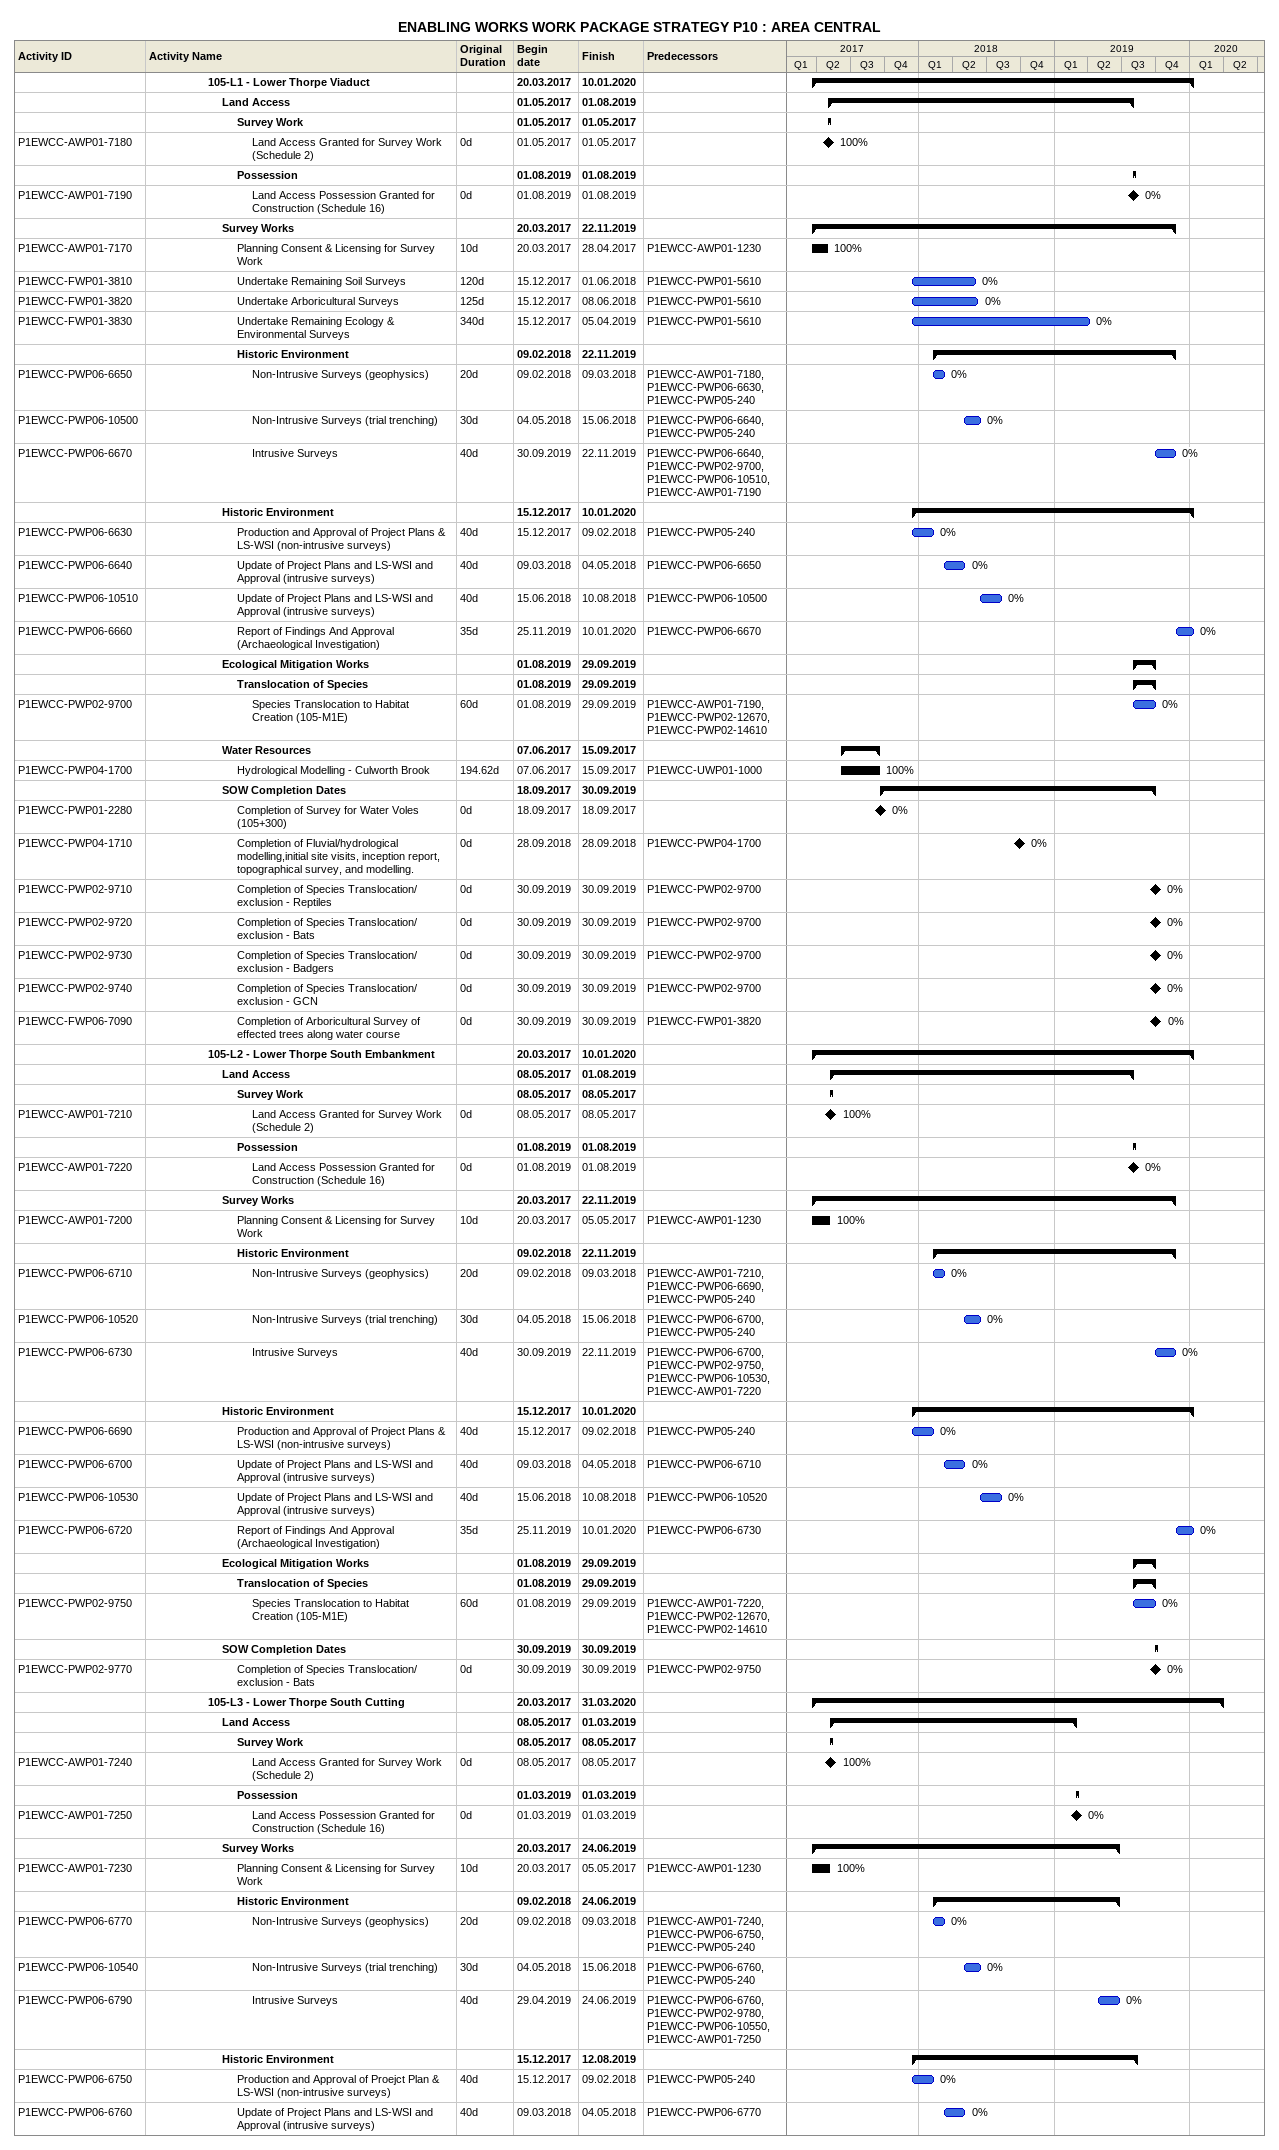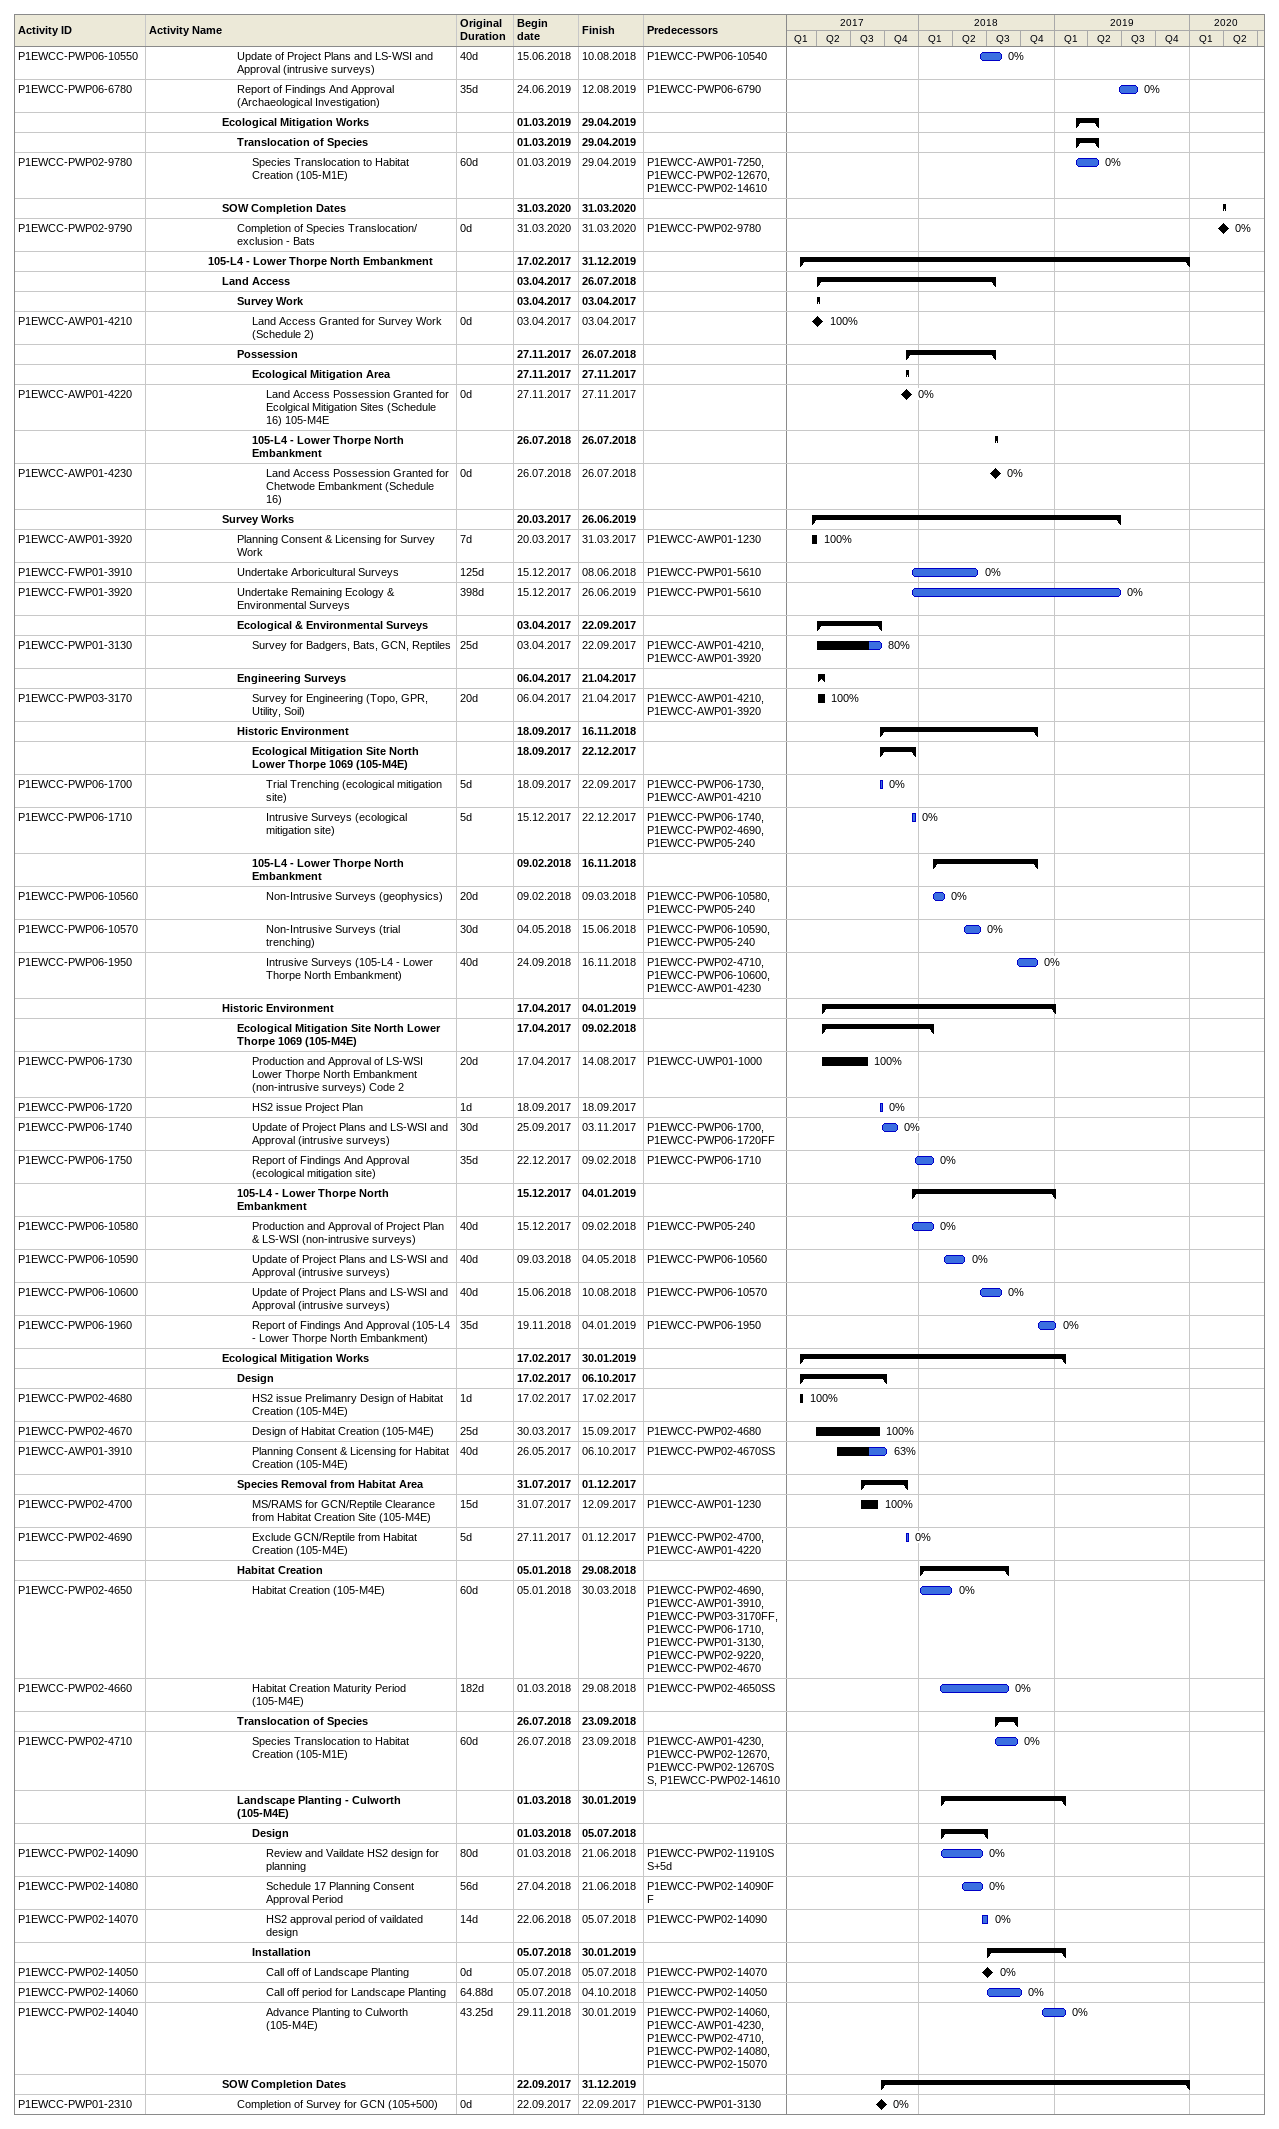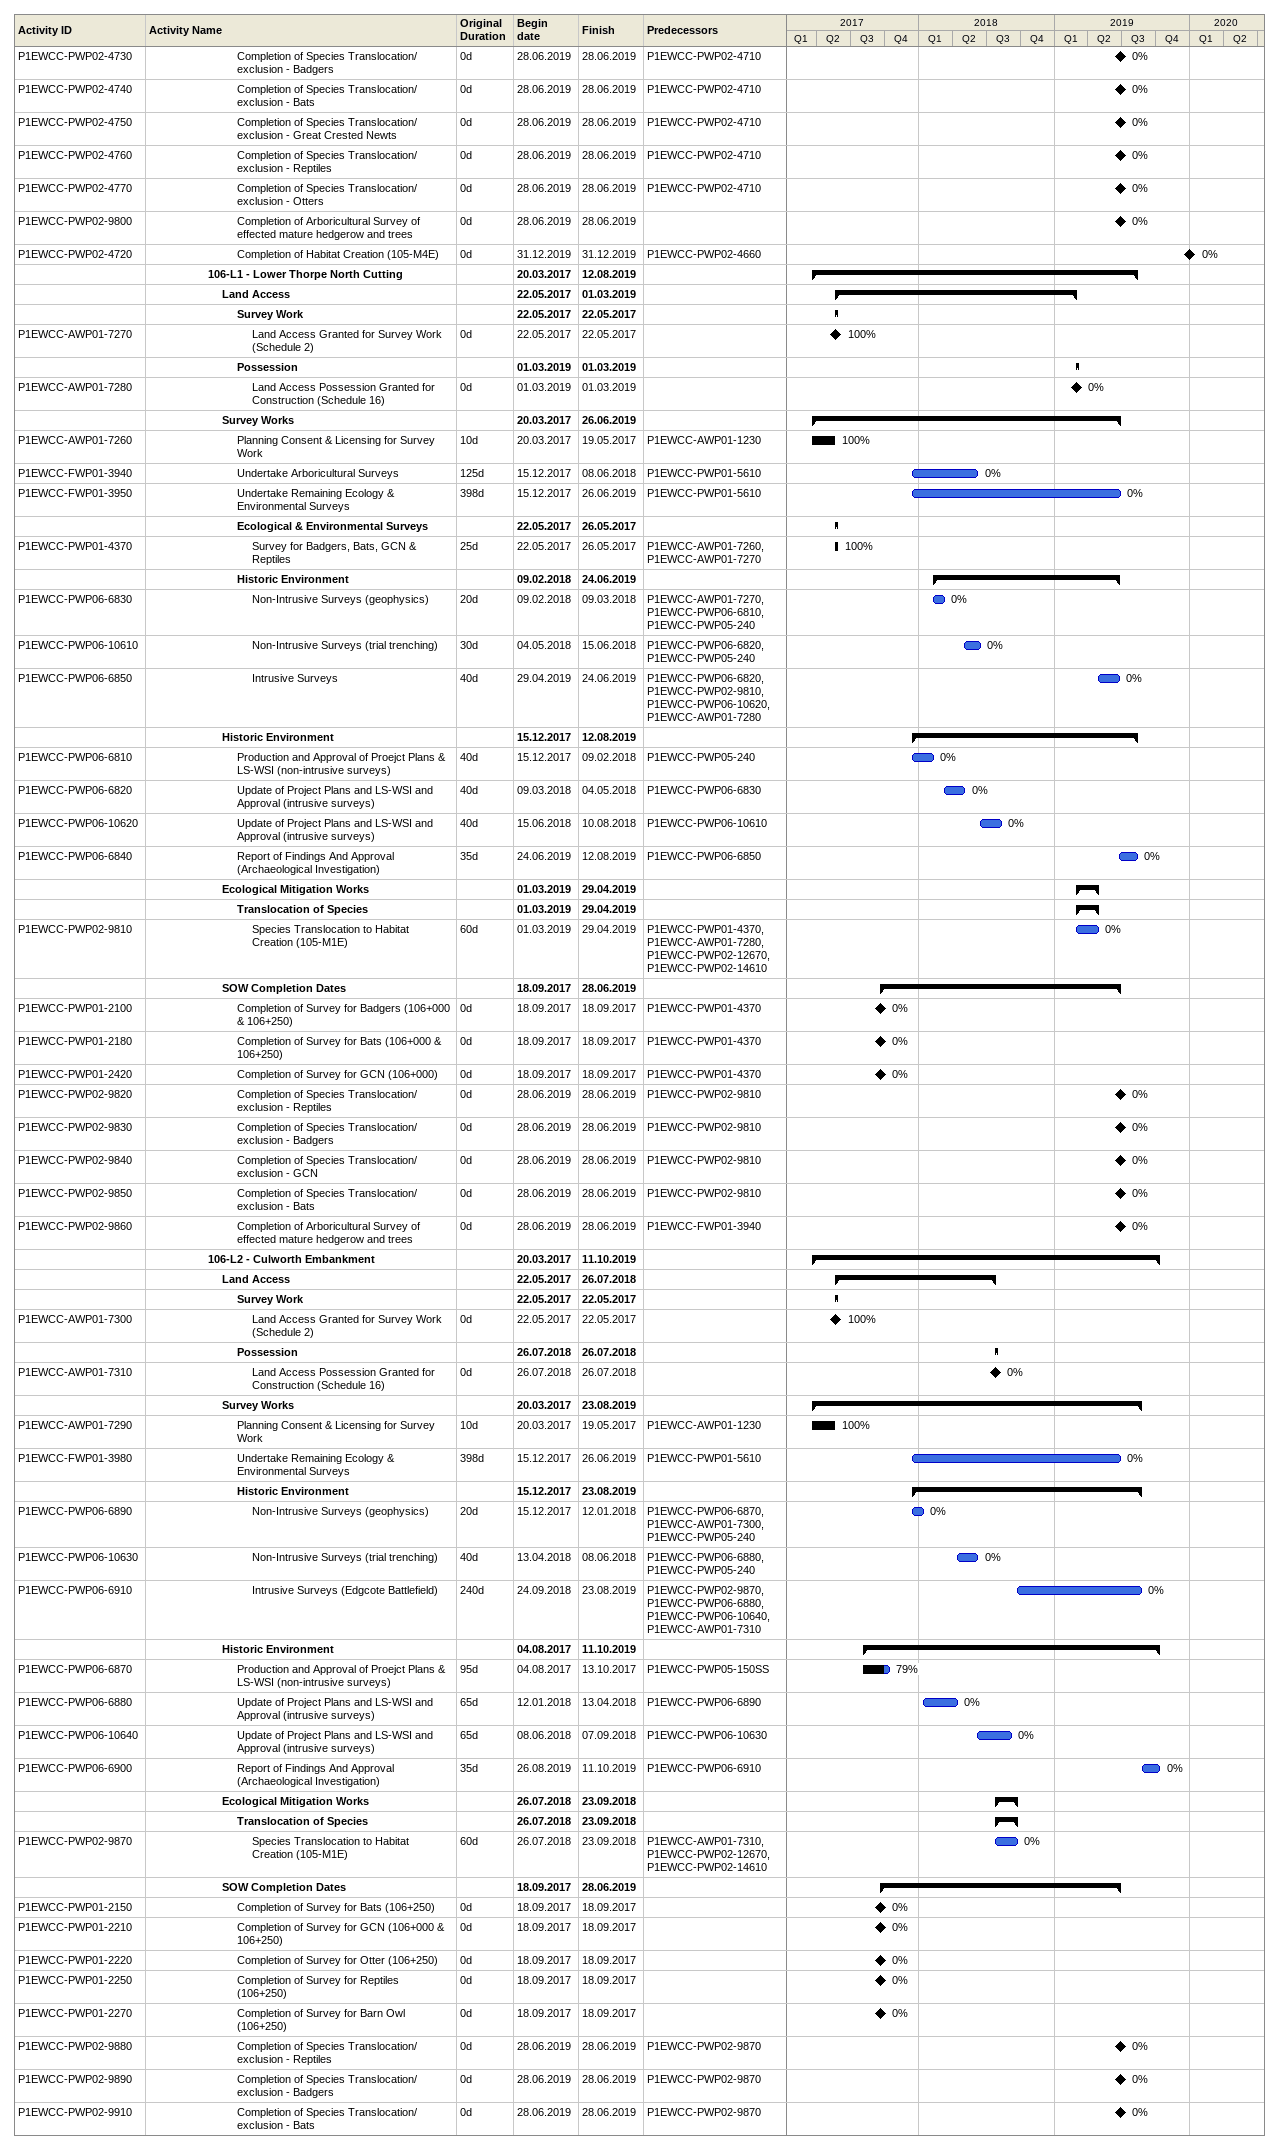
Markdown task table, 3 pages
ENABLING WORKS WORK PACKAGE STRATEGY P10 : AREA CENTRAL

| ID | Level | Task | Original duration | Start | Finish | Predecessors | % complete |
|---|---|---|---|---|---|---|---|
|  | 5 | **105-L1 - Lower Thorpe Viaduct** |  | 2017-03-20 | 2020-01-10 |  |  |
|  | 6 | **Land Access** |  | 2017-05-01 | 2019-08-01 |  |  |
|  | 7 | **Survey Work** |  | 2017-05-01 | 2017-05-01 |  |  |
| P1EWCC-AWP01-7180 | 8 | Land Access Granted for Survey Work (Schedule 2) | 0d | 2017-05-01 | 2017-05-01 |  | 100 |
|  | 7 | **Possession** |  | 2019-08-01 | 2019-08-01 |  |  |
| P1EWCC-AWP01-7190 | 8 | Land Access Possession Granted for Construction (Schedule 16) | 0d | 2019-08-01 | 2019-08-01 |  | 0 |
|  | 6 | **Survey Works** |  | 2017-03-20 | 2019-11-22 |  |  |
| P1EWCC-AWP01-7170 | 7 | Planning Consent & Licensing for Survey Work | 10d | 2017-03-20 | 2017-04-28 | P1EWCC-AWP01-1230 | 100 |
| P1EWCC-FWP01-3810 | 7 | Undertake Remaining Soil Surveys | 120d | 2017-12-15 | 2018-06-01 | P1EWCC-PWP01-5610 | 0 |
| P1EWCC-FWP01-3820 | 7 | Undertake Arboricultural Surveys | 125d | 2017-12-15 | 2018-06-08 | P1EWCC-PWP01-5610 | 0 |
| P1EWCC-FWP01-3830 | 7 | Undertake Remaining Ecology & Environmental Surveys | 340d | 2017-12-15 | 2019-04-05 | P1EWCC-PWP01-5610 | 0 |
|  | 7 | **Historic Environment** |  | 2018-02-09 | 2019-11-22 |  |  |
| P1EWCC-PWP06-6650 | 8 | Non-Intrusive Surveys (geophysics) | 20d | 2018-02-09 | 2018-03-09 | P1EWCC-AWP01-7180, P1EWCC-PWP06-6630, P1EWCC-PWP05-240 | 0 |
| P1EWCC-PWP06-10500 | 8 | Non-Intrusive Surveys (trial trenching) | 30d | 2018-05-04 | 2018-06-15 | P1EWCC-PWP06-6640, P1EWCC-PWP05-240 | 0 |
| P1EWCC-PWP06-6670 | 8 | Intrusive Surveys | 40d | 2019-09-30 | 2019-11-22 | P1EWCC-PWP06-6640, P1EWCC-PWP02-9700, P1EWCC-PWP06-10510, P1EWCC-AWP01-7190 | 0 |
|  | 6 | **Historic Environment** |  | 2017-12-15 | 2020-01-10 |  |  |
| P1EWCC-PWP06-6630 | 7 | Production and Approval of Project Plans & LS-WSI (non-intrusive surveys) | 40d | 2017-12-15 | 2018-02-09 | P1EWCC-PWP05-240 | 0 |
| P1EWCC-PWP06-6640 | 7 | Update of Project Plans and LS-WSI and Approval (intrusive surveys) | 40d | 2018-03-09 | 2018-05-04 | P1EWCC-PWP06-6650 | 0 |
| P1EWCC-PWP06-10510 | 7 | Update of Project Plans and LS-WSI and Approval (intrusive surveys) | 40d | 2018-06-15 | 2018-08-10 | P1EWCC-PWP06-10500 | 0 |
| P1EWCC-PWP06-6660 | 7 | Report of Findings And Approval (Archaeological Investigation) | 35d | 2019-11-25 | 2020-01-10 | P1EWCC-PWP06-6670 | 0 |
|  | 6 | **Ecological Mitigation Works** |  | 2019-08-01 | 2019-09-29 |  |  |
|  | 7 | **Translocation of Species** |  | 2019-08-01 | 2019-09-29 |  |  |
| P1EWCC-PWP02-9700 | 8 | Species Translocation to Habitat Creation (105-M1E) | 60d | 2019-08-01 | 2019-09-29 | P1EWCC-AWP01-7190, P1EWCC-PWP02-12670, P1EWCC-PWP02-14610 | 0 |
|  | 6 | **Water Resources** |  | 2017-06-07 | 2017-09-15 |  |  |
| P1EWCC-PWP04-1700 | 7 | Hydrological Modelling - Culworth Brook | 194.62d | 2017-06-07 | 2017-09-15 | P1EWCC-UWP01-1000 | 100 |
|  | 6 | **SOW Completion Dates** |  | 2017-09-18 | 2019-09-30 |  |  |
| P1EWCC-PWP01-2280 | 7 | Completion of Survey for Water Voles (105+300) | 0d | 2017-09-18 | 2017-09-18 |  | 0 |
| P1EWCC-PWP04-1710 | 7 | Completion of Fluvial/hydrological modelling,initial site visits, inception report, topographical survey, and modelling. | 0d | 2018-09-28 | 2018-09-28 | P1EWCC-PWP04-1700 | 0 |
| P1EWCC-PWP02-9710 | 7 | Completion of Species Translocation/ exclusion - Reptiles | 0d | 2019-09-30 | 2019-09-30 | P1EWCC-PWP02-9700 | 0 |
| P1EWCC-PWP02-9720 | 7 | Completion of Species Translocation/ exclusion - Bats | 0d | 2019-09-30 | 2019-09-30 | P1EWCC-PWP02-9700 | 0 |
| P1EWCC-PWP02-9730 | 7 | Completion of Species Translocation/ exclusion - Badgers | 0d | 2019-09-30 | 2019-09-30 | P1EWCC-PWP02-9700 | 0 |
| P1EWCC-PWP02-9740 | 7 | Completion of Species Translocation/ exclusion - GCN | 0d | 2019-09-30 | 2019-09-30 | P1EWCC-PWP02-9700 | 0 |
| P1EWCC-FWP06-7090 | 7 | Completion of Arboricultural Survey of effected trees along water course | 0d | 2019-09-30 | 2019-09-30 | P1EWCC-FWP01-3820 | 0 |
|  | 5 | **105-L2 - Lower Thorpe South Embankment** |  | 2017-03-20 | 2020-01-10 |  |  |
|  | 6 | **Land Access** |  | 2017-05-08 | 2019-08-01 |  |  |
|  | 7 | **Survey Work** |  | 2017-05-08 | 2017-05-08 |  |  |
| P1EWCC-AWP01-7210 | 8 | Land Access Granted for Survey Work (Schedule 2) | 0d | 2017-05-08 | 2017-05-08 |  | 100 |
|  | 7 | **Possession** |  | 2019-08-01 | 2019-08-01 |  |  |
| P1EWCC-AWP01-7220 | 8 | Land Access Possession Granted for Construction (Schedule 16) | 0d | 2019-08-01 | 2019-08-01 |  | 0 |
|  | 6 | **Survey Works** |  | 2017-03-20 | 2019-11-22 |  |  |
| P1EWCC-AWP01-7200 | 7 | Planning Consent & Licensing for Survey Work | 10d | 2017-03-20 | 2017-05-05 | P1EWCC-AWP01-1230 | 100 |
|  | 7 | **Historic Environment** |  | 2018-02-09 | 2019-11-22 |  |  |
| P1EWCC-PWP06-6710 | 8 | Non-Intrusive Surveys (geophysics) | 20d | 2018-02-09 | 2018-03-09 | P1EWCC-AWP01-7210, P1EWCC-PWP06-6690, P1EWCC-PWP05-240 | 0 |
| P1EWCC-PWP06-10520 | 8 | Non-Intrusive Surveys (trial trenching) | 30d | 2018-05-04 | 2018-06-15 | P1EWCC-PWP06-6700, P1EWCC-PWP05-240 | 0 |
| P1EWCC-PWP06-6730 | 8 | Intrusive Surveys | 40d | 2019-09-30 | 2019-11-22 | P1EWCC-PWP06-6700, P1EWCC-PWP02-9750, P1EWCC-PWP06-10530, P1EWCC-AWP01-7220 | 0 |
|  | 6 | **Historic Environment** |  | 2017-12-15 | 2020-01-10 |  |  |
| P1EWCC-PWP06-6690 | 7 | Production and Approval of Project Plans & LS-WSI (non-intrusive surveys) | 40d | 2017-12-15 | 2018-02-09 | P1EWCC-PWP05-240 | 0 |
| P1EWCC-PWP06-6700 | 7 | Update of Project Plans and LS-WSI and Approval (intrusive surveys) | 40d | 2018-03-09 | 2018-05-04 | P1EWCC-PWP06-6710 | 0 |
| P1EWCC-PWP06-10530 | 7 | Update of Project Plans and LS-WSI and Approval (intrusive surveys) | 40d | 2018-06-15 | 2018-08-10 | P1EWCC-PWP06-10520 | 0 |
| P1EWCC-PWP06-6720 | 7 | Report of Findings And Approval (Archaeological Investigation) | 35d | 2019-11-25 | 2020-01-10 | P1EWCC-PWP06-6730 | 0 |
|  | 6 | **Ecological Mitigation Works** |  | 2019-08-01 | 2019-09-29 |  |  |
|  | 7 | **Translocation of Species** |  | 2019-08-01 | 2019-09-29 |  |  |
| P1EWCC-PWP02-9750 | 8 | Species Translocation to Habitat Creation (105-M1E) | 60d | 2019-08-01 | 2019-09-29 | P1EWCC-AWP01-7220, P1EWCC-PWP02-12670, P1EWCC-PWP02-14610 | 0 |
|  | 6 | **SOW Completion Dates** |  | 2019-09-30 | 2019-09-30 |  |  |
| P1EWCC-PWP02-9770 | 7 | Completion of Species Translocation/ exclusion - Bats | 0d | 2019-09-30 | 2019-09-30 | P1EWCC-PWP02-9750 | 0 |
|  | 5 | **105-L3 - Lower Thorpe South Cutting** |  | 2017-03-20 | 2020-03-31 |  |  |
|  | 6 | **Land Access** |  | 2017-05-08 | 2019-03-01 |  |  |
|  | 7 | **Survey Work** |  | 2017-05-08 | 2017-05-08 |  |  |
| P1EWCC-AWP01-7240 | 8 | Land Access Granted for Survey Work (Schedule 2) | 0d | 2017-05-08 | 2017-05-08 |  | 100 |
|  | 7 | **Possession** |  | 2019-03-01 | 2019-03-01 |  |  |
| P1EWCC-AWP01-7250 | 8 | Land Access Possession Granted for Construction (Schedule 16) | 0d | 2019-03-01 | 2019-03-01 |  | 0 |
|  | 6 | **Survey Works** |  | 2017-03-20 | 2019-06-24 |  |  |
| P1EWCC-AWP01-7230 | 7 | Planning Consent & Licensing for Survey Work | 10d | 2017-03-20 | 2017-05-05 | P1EWCC-AWP01-1230 | 100 |
|  | 7 | **Historic Environment** |  | 2018-02-09 | 2019-06-24 |  |  |
| P1EWCC-PWP06-6770 | 8 | Non-Intrusive Surveys (geophysics) | 20d | 2018-02-09 | 2018-03-09 | P1EWCC-AWP01-7240, P1EWCC-PWP06-6750, P1EWCC-PWP05-240 | 0 |
| P1EWCC-PWP06-10540 | 8 | Non-Intrusive Surveys (trial trenching) | 30d | 2018-05-04 | 2018-06-15 | P1EWCC-PWP06-6760, P1EWCC-PWP05-240 | 0 |
| P1EWCC-PWP06-6790 | 8 | Intrusive Surveys | 40d | 2019-04-29 | 2019-06-24 | P1EWCC-PWP06-6760, P1EWCC-PWP02-9780, P1EWCC-PWP06-10550, P1EWCC-AWP01-7250 | 0 |
|  | 6 | **Historic Environment** |  | 2017-12-15 | 2019-08-12 |  |  |
| P1EWCC-PWP06-6750 | 7 | Production and Approval of Proejct Plan & LS-WSI (non-intrusive surveys) | 40d | 2017-12-15 | 2018-02-09 | P1EWCC-PWP05-240 | 0 |
| P1EWCC-PWP06-6760 | 7 | Update of Project Plans and LS-WSI and Approval (intrusive surveys) | 40d | 2018-03-09 | 2018-05-04 | P1EWCC-PWP06-6770 | 0 |
| P1EWCC-PWP06-10550 | 7 | Update of Project Plans and LS-WSI and Approval (intrusive surveys) | 40d | 2018-06-15 | 2018-08-10 | P1EWCC-PWP06-10540 | 0 |
| P1EWCC-PWP06-6780 | 7 | Report of Findings And Approval (Archaeological Investigation) | 35d | 2019-06-24 | 2019-08-12 | P1EWCC-PWP06-6790 | 0 |
|  | 6 | **Ecological Mitigation Works** |  | 2019-03-01 | 2019-04-29 |  |  |
|  | 7 | **Translocation of Species** |  | 2019-03-01 | 2019-04-29 |  |  |
| P1EWCC-PWP02-9780 | 8 | Species Translocation to Habitat Creation (105-M1E) | 60d | 2019-03-01 | 2019-04-29 | P1EWCC-AWP01-7250, P1EWCC-PWP02-12670, P1EWCC-PWP02-14610 | 0 |
|  | 6 | **SOW Completion Dates** |  | 2020-03-31 | 2020-03-31 |  |  |
| P1EWCC-PWP02-9790 | 7 | Completion of Species Translocation/ exclusion - Bats | 0d | 2020-03-31 | 2020-03-31 | P1EWCC-PWP02-9780 | 0 |
|  | 5 | **105-L4 - Lower Thorpe North Embankment** |  | 2017-02-17 | 2019-12-31 |  |  |
|  | 6 | **Land Access** |  | 2017-04-03 | 2018-07-26 |  |  |
|  | 7 | **Survey Work** |  | 2017-04-03 | 2017-04-03 |  |  |
| P1EWCC-AWP01-4210 | 8 | Land Access Granted for Survey Work (Schedule 2) | 0d | 2017-04-03 | 2017-04-03 |  | 100 |
|  | 7 | **Possession** |  | 2017-11-27 | 2018-07-26 |  |  |
|  | 8 | **Ecological Mitigation Area** |  | 2017-11-27 | 2017-11-27 |  |  |
| P1EWCC-AWP01-4220 | 9 | Land Access Possession Granted for Ecolgical Mitigation Sites (Schedule 16) 105-M4E | 0d | 2017-11-27 | 2017-11-27 |  | 0 |
|  | 8 | **105-L4 - Lower Thorpe North Embankment** |  | 2018-07-26 | 2018-07-26 |  |  |
| P1EWCC-AWP01-4230 | 9 | Land Access Possession Granted for Chetwode Embankment (Schedule 16) | 0d | 2018-07-26 | 2018-07-26 |  | 0 |
|  | 6 | **Survey Works** |  | 2017-03-20 | 2019-06-26 |  |  |
| P1EWCC-AWP01-3920 | 7 | Planning Consent & Licensing for Survey Work | 7d | 2017-03-20 | 2017-03-31 | P1EWCC-AWP01-1230 | 100 |
| P1EWCC-FWP01-3910 | 7 | Undertake Arboricultural Surveys | 125d | 2017-12-15 | 2018-06-08 | P1EWCC-PWP01-5610 | 0 |
| P1EWCC-FWP01-3920 | 7 | Undertake Remaining Ecology & Environmental Surveys | 398d | 2017-12-15 | 2019-06-26 | P1EWCC-PWP01-5610 | 0 |
|  | 7 | **Ecological & Environmental Surveys** |  | 2017-04-03 | 2017-09-22 |  |  |
| P1EWCC-PWP01-3130 | 8 | Survey for Badgers, Bats, GCN, Reptiles | 25d | 2017-04-03 | 2017-09-22 | P1EWCC-AWP01-4210, P1EWCC-AWP01-3920 | 80 |
|  | 7 | **Engineering Surveys** |  | 2017-04-06 | 2017-04-21 |  |  |
| P1EWCC-PWP03-3170 | 8 | Survey for Engineering (Topo, GPR, Utility, Soil) | 20d | 2017-04-06 | 2017-04-21 | P1EWCC-AWP01-4210, P1EWCC-AWP01-3920 | 100 |
|  | 7 | **Historic Environment** |  | 2017-09-18 | 2018-11-16 |  |  |
|  | 8 | **Ecological Mitigation Site North Lower Thorpe 1069 (105-M4E)** |  | 2017-09-18 | 2017-12-22 |  |  |
| P1EWCC-PWP06-1700 | 9 | Trial Trenching (ecological mitigation site) | 5d | 2017-09-18 | 2017-09-22 | P1EWCC-PWP06-1730, P1EWCC-AWP01-4210 | 0 |
| P1EWCC-PWP06-1710 | 9 | Intrusive Surveys (ecological mitigation site) | 5d | 2017-12-15 | 2017-12-22 | P1EWCC-PWP06-1740, P1EWCC-PWP02-4690, P1EWCC-PWP05-240 | 0 |
|  | 8 | **105-L4 - Lower Thorpe North Embankment** |  | 2018-02-09 | 2018-11-16 |  |  |
| P1EWCC-PWP06-10560 | 9 | Non-Intrusive Surveys (geophysics) | 20d | 2018-02-09 | 2018-03-09 | P1EWCC-PWP06-10580, P1EWCC-PWP05-240 | 0 |
| P1EWCC-PWP06-10570 | 9 | Non-Intrusive Surveys (trial trenching) | 30d | 2018-05-04 | 2018-06-15 | P1EWCC-PWP06-10590, P1EWCC-PWP05-240 | 0 |
| P1EWCC-PWP06-1950 | 9 | Intrusive Surveys (105-L4 - Lower Thorpe North Embankment) | 40d | 2018-09-24 | 2018-11-16 | P1EWCC-PWP02-4710, P1EWCC-PWP06-10600, P1EWCC-AWP01-4230 | 0 |
|  | 6 | **Historic Environment** |  | 2017-04-17 | 2019-01-04 |  |  |
|  | 7 | **Ecological Mitigation Site North Lower Thorpe 1069 (105-M4E)** |  | 2017-04-17 | 2018-02-09 |  |  |
| P1EWCC-PWP06-1730 | 8 | Production and Approval of LS-WSI Lower Thorpe North Embankment (non-intrusive surveys) Code 2 | 20d | 2017-04-17 | 2017-08-14 | P1EWCC-UWP01-1000 | 100 |
| P1EWCC-PWP06-1720 | 8 | HS2 issue Project Plan | 1d | 2017-09-18 | 2017-09-18 |  | 0 |
| P1EWCC-PWP06-1740 | 8 | Update of Project Plans and LS-WSI and Approval (intrusive surveys) | 30d | 2017-09-25 | 2017-11-03 | P1EWCC-PWP06-1700, P1EWCC-PWP06-1720FF | 0 |
| P1EWCC-PWP06-1750 | 8 | Report of Findings And Approval (ecological mitigation site) | 35d | 2017-12-22 | 2018-02-09 | P1EWCC-PWP06-1710 | 0 |
|  | 7 | **105-L4 - Lower Thorpe North Embankment** |  | 2017-12-15 | 2019-01-04 |  |  |
| P1EWCC-PWP06-10580 | 8 | Production and Approval of Project Plan & LS-WSI (non-intrusive surveys) | 40d | 2017-12-15 | 2018-02-09 | P1EWCC-PWP05-240 | 0 |
| P1EWCC-PWP06-10590 | 8 | Update of Project Plans and LS-WSI and Approval (intrusive surveys) | 40d | 2018-03-09 | 2018-05-04 | P1EWCC-PWP06-10560 | 0 |
| P1EWCC-PWP06-10600 | 8 | Update of Project Plans and LS-WSI and Approval (intrusive surveys) | 40d | 2018-06-15 | 2018-08-10 | P1EWCC-PWP06-10570 | 0 |
| P1EWCC-PWP06-1960 | 8 | Report of Findings And Approval (105-L4 - Lower Thorpe North Embankment) | 35d | 2018-11-19 | 2019-01-04 | P1EWCC-PWP06-1950 | 0 |
|  | 6 | **Ecological Mitigation Works** |  | 2017-02-17 | 2019-01-30 |  |  |
|  | 7 | **Design** |  | 2017-02-17 | 2017-10-06 |  |  |
| P1EWCC-PWP02-4680 | 8 | HS2 issue Prelimanry Design of Habitat Creation (105-M4E) | 1d | 2017-02-17 | 2017-02-17 |  | 100 |
| P1EWCC-PWP02-4670 | 8 | Design of Habitat Creation (105-M4E) | 25d | 2017-03-30 | 2017-09-15 | P1EWCC-PWP02-4680 | 100 |
| P1EWCC-AWP01-3910 | 8 | Planning Consent & Licensing for Habitat Creation (105-M4E) | 40d | 2017-05-26 | 2017-10-06 | P1EWCC-PWP02-4670SS | 63 |
|  | 7 | **Species Removal from Habitat Area** |  | 2017-07-31 | 2017-12-01 |  |  |
| P1EWCC-PWP02-4700 | 8 | MS/RAMS for GCN/Reptile Clearance from Habitat Creation Site (105-M4E) | 15d | 2017-07-31 | 2017-09-12 | P1EWCC-AWP01-1230 | 100 |
| P1EWCC-PWP02-4690 | 8 | Exclude GCN/Reptile from Habitat Creation (105-M4E) | 5d | 2017-11-27 | 2017-12-01 | P1EWCC-PWP02-4700, P1EWCC-AWP01-4220 | 0 |
|  | 7 | **Habitat Creation** |  | 2018-01-05 | 2018-08-29 |  |  |
| P1EWCC-PWP02-4650 | 8 | Habitat Creation (105-M4E) | 60d | 2018-01-05 | 2018-03-30 | P1EWCC-PWP02-4690, P1EWCC-AWP01-3910, P1EWCC-PWP03-3170FF, P1EWCC-PWP06-1710, P1EWCC-PWP01-3130, P1EWCC-PWP02-9220, P1EWCC-PWP02-4670 | 0 |
| P1EWCC-PWP02-4660 | 8 | Habitat Creation Maturity Period (105-M4E) | 182d | 2018-03-01 | 2018-08-29 | P1EWCC-PWP02-4650SS | 0 |
|  | 7 | **Translocation of Species** |  | 2018-07-26 | 2018-09-23 |  |  |
| P1EWCC-PWP02-4710 | 8 | Species Translocation to Habitat Creation (105-M1E) | 60d | 2018-07-26 | 2018-09-23 | P1EWCC-AWP01-4230, P1EWCC-PWP02-12670, P1EWCC-PWP02-12670SS, P1EWCC-PWP02-14610 | 0 |
|  | 7 | **Landscape Planting - Culworth (105-M4E)** |  | 2018-03-01 | 2019-01-30 |  |  |
|  | 8 | **Design** |  | 2018-03-01 | 2018-07-05 |  |  |
| P1EWCC-PWP02-14090 | 9 | Review and Vaildate HS2 design for planning | 80d | 2018-03-01 | 2018-06-21 | P1EWCC-PWP02-11910SS+5d | 0 |
| P1EWCC-PWP02-14080 | 9 | Schedule 17 Planning Consent Approval Period | 56d | 2018-04-27 | 2018-06-21 | P1EWCC-PWP02-14090FF | 0 |
| P1EWCC-PWP02-14070 | 9 | HS2 approval period of vaildated design | 14d | 2018-06-22 | 2018-07-05 | P1EWCC-PWP02-14090 | 0 |
|  | 8 | **Installation** |  | 2018-07-05 | 2019-01-30 |  |  |
| P1EWCC-PWP02-14050 | 9 | Call off of Landscape Planting | 0d | 2018-07-05 | 2018-07-05 | P1EWCC-PWP02-14070 | 0 |
| P1EWCC-PWP02-14060 | 9 | Call off period for Landscape Planting | 64.88d | 2018-07-05 | 2018-10-04 | P1EWCC-PWP02-14050 | 0 |
| P1EWCC-PWP02-14040 | 9 | Advance Planting to Culworth (105-M4E) | 43.25d | 2018-11-29 | 2019-01-30 | P1EWCC-PWP02-14060, P1EWCC-AWP01-4230, P1EWCC-PWP02-4710, P1EWCC-PWP02-14080, P1EWCC-PWP02-15070 | 0 |
|  | 6 | **SOW Completion Dates** |  | 2017-09-22 | 2019-12-31 |  |  |
| P1EWCC-PWP01-2310 | 7 | Completion of Survey for GCN (105+500) | 0d | 2017-09-22 | 2017-09-22 | P1EWCC-PWP01-3130 | 0 |
| P1EWCC-PWP02-4730 | 7 | Completion of Species Translocation/ exclusion - Badgers | 0d | 2019-06-28 | 2019-06-28 | P1EWCC-PWP02-4710 | 0 |
| P1EWCC-PWP02-4740 | 7 | Completion of Species Translocation/ exclusion - Bats | 0d | 2019-06-28 | 2019-06-28 | P1EWCC-PWP02-4710 | 0 |
| P1EWCC-PWP02-4750 | 7 | Completion of Species Translocation/ exclusion - Great Crested Newts | 0d | 2019-06-28 | 2019-06-28 | P1EWCC-PWP02-4710 | 0 |
| P1EWCC-PWP02-4760 | 7 | Completion of Species Translocation/ exclusion - Reptiles | 0d | 2019-06-28 | 2019-06-28 | P1EWCC-PWP02-4710 | 0 |
| P1EWCC-PWP02-4770 | 7 | Completion of Species Translocation/ exclusion - Otters | 0d | 2019-06-28 | 2019-06-28 | P1EWCC-PWP02-4710 | 0 |
| P1EWCC-PWP02-9800 | 7 | Completion of Arboricultural Survey of effected mature hedgerow and trees | 0d | 2019-06-28 | 2019-06-28 |  | 0 |
| P1EWCC-PWP02-4720 | 7 | Completion of Habitat Creation (105-M4E) | 0d | 2019-12-31 | 2019-12-31 | P1EWCC-PWP02-4660 | 0 |
|  | 5 | **106-L1 - Lower Thorpe North Cutting** |  | 2017-03-20 | 2019-08-12 |  |  |
|  | 6 | **Land Access** |  | 2017-05-22 | 2019-03-01 |  |  |
|  | 7 | **Survey Work** |  | 2017-05-22 | 2017-05-22 |  |  |
| P1EWCC-AWP01-7270 | 8 | Land Access Granted for Survey Work (Schedule 2) | 0d | 2017-05-22 | 2017-05-22 |  | 100 |
|  | 7 | **Possession** |  | 2019-03-01 | 2019-03-01 |  |  |
| P1EWCC-AWP01-7280 | 8 | Land Access Possession Granted for Construction (Schedule 16) | 0d | 2019-03-01 | 2019-03-01 |  | 0 |
|  | 6 | **Survey Works** |  | 2017-03-20 | 2019-06-26 |  |  |
| P1EWCC-AWP01-7260 | 7 | Planning Consent & Licensing for Survey Work | 10d | 2017-03-20 | 2017-05-19 | P1EWCC-AWP01-1230 | 100 |
| P1EWCC-FWP01-3940 | 7 | Undertake Arboricultural Surveys | 125d | 2017-12-15 | 2018-06-08 | P1EWCC-PWP01-5610 | 0 |
| P1EWCC-FWP01-3950 | 7 | Undertake Remaining Ecology & Environmental Surveys | 398d | 2017-12-15 | 2019-06-26 | P1EWCC-PWP01-5610 | 0 |
|  | 7 | **Ecological & Environmental Surveys** |  | 2017-05-22 | 2017-05-26 |  |  |
| P1EWCC-PWP01-4370 | 8 | Survey for Badgers, Bats, GCN & Reptiles | 25d | 2017-05-22 | 2017-05-26 | P1EWCC-AWP01-7260, P1EWCC-AWP01-7270 | 100 |
|  | 7 | **Historic Environment** |  | 2018-02-09 | 2019-06-24 |  |  |
| P1EWCC-PWP06-6830 | 8 | Non-Intrusive Surveys (geophysics) | 20d | 2018-02-09 | 2018-03-09 | P1EWCC-AWP01-7270, P1EWCC-PWP06-6810, P1EWCC-PWP05-240 | 0 |
| P1EWCC-PWP06-10610 | 8 | Non-Intrusive Surveys (trial trenching) | 30d | 2018-05-04 | 2018-06-15 | P1EWCC-PWP06-6820, P1EWCC-PWP05-240 | 0 |
| P1EWCC-PWP06-6850 | 8 | Intrusive Surveys | 40d | 2019-04-29 | 2019-06-24 | P1EWCC-PWP06-6820, P1EWCC-PWP02-9810, P1EWCC-PWP06-10620, P1EWCC-AWP01-7280 | 0 |
|  | 6 | **Historic Environment** |  | 2017-12-15 | 2019-08-12 |  |  |
| P1EWCC-PWP06-6810 | 7 | Production and Approval of Proejct Plans & LS-WSI (non-intrusive surveys) | 40d | 2017-12-15 | 2018-02-09 | P1EWCC-PWP05-240 | 0 |
| P1EWCC-PWP06-6820 | 7 | Update of Project Plans and LS-WSI and Approval (intrusive surveys) | 40d | 2018-03-09 | 2018-05-04 | P1EWCC-PWP06-6830 | 0 |
| P1EWCC-PWP06-10620 | 7 | Update of Project Plans and LS-WSI and Approval (intrusive surveys) | 40d | 2018-06-15 | 2018-08-10 | P1EWCC-PWP06-10610 | 0 |
| P1EWCC-PWP06-6840 | 7 | Report of Findings And Approval (Archaeological Investigation) | 35d | 2019-06-24 | 2019-08-12 | P1EWCC-PWP06-6850 | 0 |
|  | 6 | **Ecological Mitigation Works** |  | 2019-03-01 | 2019-04-29 |  |  |
|  | 7 | **Translocation of Species** |  | 2019-03-01 | 2019-04-29 |  |  |
| P1EWCC-PWP02-9810 | 8 | Species Translocation to Habitat Creation (105-M1E) | 60d | 2019-03-01 | 2019-04-29 | P1EWCC-PWP01-4370, P1EWCC-AWP01-7280, P1EWCC-PWP02-12670, P1EWCC-PWP02-14610 | 0 |
|  | 6 | **SOW Completion Dates** |  | 2017-09-18 | 2019-06-28 |  |  |
| P1EWCC-PWP01-2100 | 7 | Completion of Survey for Badgers (106+000 & 106+250) | 0d | 2017-09-18 | 2017-09-18 | P1EWCC-PWP01-4370 | 0 |
| P1EWCC-PWP01-2180 | 7 | Completion of Survey for Bats (106+000 & 106+250) | 0d | 2017-09-18 | 2017-09-18 | P1EWCC-PWP01-4370 | 0 |
| P1EWCC-PWP01-2420 | 7 | Completion of Survey for GCN (106+000) | 0d | 2017-09-18 | 2017-09-18 | P1EWCC-PWP01-4370 | 0 |
| P1EWCC-PWP02-9820 | 7 | Completion of Species Translocation/ exclusion - Reptiles | 0d | 2019-06-28 | 2019-06-28 | P1EWCC-PWP02-9810 | 0 |
| P1EWCC-PWP02-9830 | 7 | Completion of Species Translocation/ exclusion - Badgers | 0d | 2019-06-28 | 2019-06-28 | P1EWCC-PWP02-9810 | 0 |
| P1EWCC-PWP02-9840 | 7 | Completion of Species Translocation/ exclusion - GCN | 0d | 2019-06-28 | 2019-06-28 | P1EWCC-PWP02-9810 | 0 |
| P1EWCC-PWP02-9850 | 7 | Completion of Species Translocation/ exclusion - Bats | 0d | 2019-06-28 | 2019-06-28 | P1EWCC-PWP02-9810 | 0 |
| P1EWCC-PWP02-9860 | 7 | Completion of Arboricultural Survey of effected mature hedgerow and trees | 0d | 2019-06-28 | 2019-06-28 | P1EWCC-FWP01-3940 | 0 |
|  | 5 | **106-L2 - Culworth Embankment** |  | 2017-03-20 | 2019-10-11 |  |  |
|  | 6 | **Land Access** |  | 2017-05-22 | 2018-07-26 |  |  |
|  | 7 | **Survey Work** |  | 2017-05-22 | 2017-05-22 |  |  |
| P1EWCC-AWP01-7300 | 8 | Land Access Granted for Survey Work (Schedule 2) | 0d | 2017-05-22 | 2017-05-22 |  | 100 |
|  | 7 | **Possession** |  | 2018-07-26 | 2018-07-26 |  |  |
| P1EWCC-AWP01-7310 | 8 | Land Access Possession Granted for Construction (Schedule 16) | 0d | 2018-07-26 | 2018-07-26 |  | 0 |
|  | 6 | **Survey Works** |  | 2017-03-20 | 2019-08-23 |  |  |
| P1EWCC-AWP01-7290 | 7 | Planning Consent & Licensing for Survey Work | 10d | 2017-03-20 | 2017-05-19 | P1EWCC-AWP01-1230 | 100 |
| P1EWCC-FWP01-3980 | 7 | Undertake Remaining Ecology & Environmental Surveys | 398d | 2017-12-15 | 2019-06-26 | P1EWCC-PWP01-5610 | 0 |
|  | 7 | **Historic Environment** |  | 2017-12-15 | 2019-08-23 |  |  |
| P1EWCC-PWP06-6890 | 8 | Non-Intrusive Surveys (geophysics) | 20d | 2017-12-15 | 2018-01-12 | P1EWCC-PWP06-6870, P1EWCC-AWP01-7300, P1EWCC-PWP05-240 | 0 |
| P1EWCC-PWP06-10630 | 8 | Non-Intrusive Surveys (trial trenching) | 40d | 2018-04-13 | 2018-06-08 | P1EWCC-PWP06-6880, P1EWCC-PWP05-240 | 0 |
| P1EWCC-PWP06-6910 | 8 | Intrusive Surveys (Edgcote Battlefield) | 240d | 2018-09-24 | 2019-08-23 | P1EWCC-PWP02-9870, P1EWCC-PWP06-6880, P1EWCC-PWP06-10640, P1EWCC-AWP01-7310 | 0 |
|  | 6 | **Historic Environment** |  | 2017-08-04 | 2019-10-11 |  |  |
| P1EWCC-PWP06-6870 | 7 | Production and Approval of Proejct Plans & LS-WSI (non-intrusive surveys) | 95d | 2017-08-04 | 2017-10-13 | P1EWCC-PWP05-150SS | 79 |
| P1EWCC-PWP06-6880 | 7 | Update of Project Plans and LS-WSI and Approval (intrusive surveys) | 65d | 2018-01-12 | 2018-04-13 | P1EWCC-PWP06-6890 | 0 |
| P1EWCC-PWP06-10640 | 7 | Update of Project Plans and LS-WSI and Approval (intrusive surveys) | 65d | 2018-06-08 | 2018-09-07 | P1EWCC-PWP06-10630 | 0 |
| P1EWCC-PWP06-6900 | 7 | Report of Findings And Approval (Archaeological Investigation) | 35d | 2019-08-26 | 2019-10-11 | P1EWCC-PWP06-6910 | 0 |
|  | 6 | **Ecological Mitigation Works** |  | 2018-07-26 | 2018-09-23 |  |  |
|  | 7 | **Translocation of Species** |  | 2018-07-26 | 2018-09-23 |  |  |
| P1EWCC-PWP02-9870 | 8 | Species Translocation to Habitat Creation (105-M1E) | 60d | 2018-07-26 | 2018-09-23 | P1EWCC-AWP01-7310, P1EWCC-PWP02-12670, P1EWCC-PWP02-14610 | 0 |
|  | 6 | **SOW Completion Dates** |  | 2017-09-18 | 2019-06-28 |  |  |
| P1EWCC-PWP01-2150 | 7 | Completion of Survey for Bats (106+250) | 0d | 2017-09-18 | 2017-09-18 |  | 0 |
| P1EWCC-PWP01-2210 | 7 | Completion of Survey for GCN (106+000 & 106+250) | 0d | 2017-09-18 | 2017-09-18 |  | 0 |
| P1EWCC-PWP01-2220 | 7 | Completion of Survey for Otter (106+250) | 0d | 2017-09-18 | 2017-09-18 |  | 0 |
| P1EWCC-PWP01-2250 | 7 | Completion of Survey for Reptiles (106+250) | 0d | 2017-09-18 | 2017-09-18 |  | 0 |
| P1EWCC-PWP01-2270 | 7 | Completion of Survey for Barn Owl (106+250) | 0d | 2017-09-18 | 2017-09-18 |  | 0 |
| P1EWCC-PWP02-9880 | 7 | Completion of Species Translocation/ exclusion - Reptiles | 0d | 2019-06-28 | 2019-06-28 | P1EWCC-PWP02-9870 | 0 |
| P1EWCC-PWP02-9890 | 7 | Completion of Species Translocation/ exclusion - Badgers | 0d | 2019-06-28 | 2019-06-28 | P1EWCC-PWP02-9870 | 0 |
| P1EWCC-PWP02-9910 | 7 | Completion of Species Translocation/ exclusion - Bats | 0d | 2019-06-28 | 2019-06-28 | P1EWCC-PWP02-9870 | 0 |
